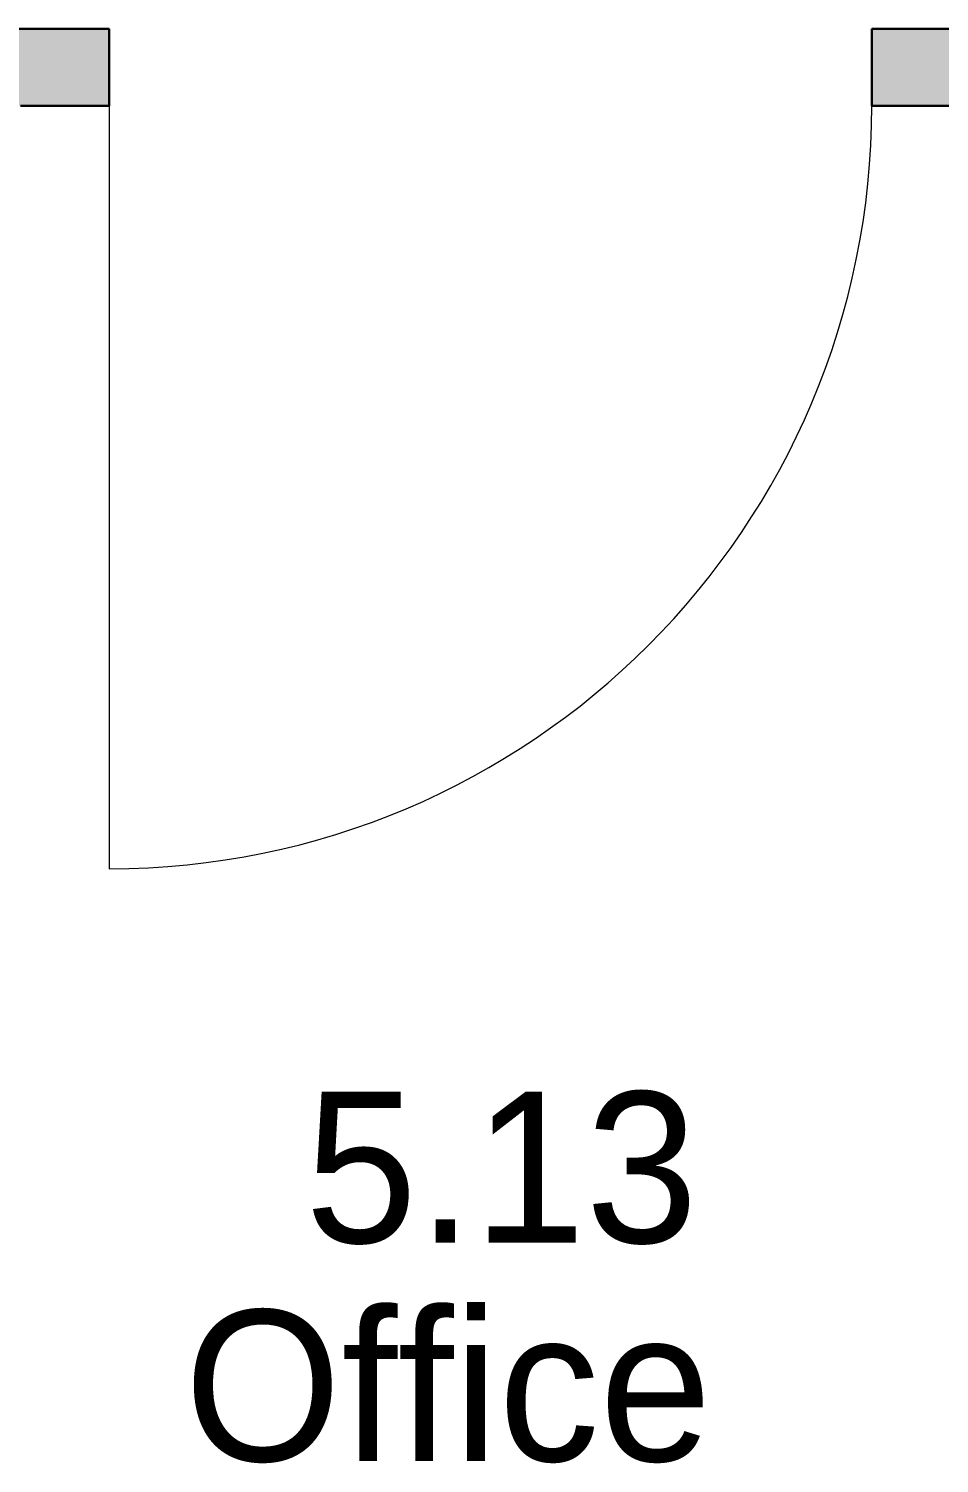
# Model space of a CAD drawing. Header units: millimetres. Extents: x 155927 to 326028, y -36033 to 97293.
# Drawn here: x 228238 to 229444, y 11709 to 13608 of the extents above; entities that cross this region are included whole.
import ezdxf

# ---------------------------------------------------------------- set-up
doc = ezdxf.new("R2010")
doc.units = ezdxf.units.MM
doc.header["$MEASUREMENT"] = 0
for name, color, linetype, lineweight in [('A-AREA-IDEN', 7, 'CONTINUOUS', 9), ('A-DOOR', 4, 'CONTINUOUS', 9), ('A-WALL-PATT', 7, 'CONTINUOUS', 9), ('I-WALL', 7, 'CONTINUOUS', 9)]:
    doc.layers.add(name, color=color, linetype=linetype, lineweight=lineweight)
doc.styles.add('Century Gothic', font='GOTHIC.TTF', dxfattribs={"height": 200})

msp = doc.modelspace()

# ---------------------------------------------------------------- hatches: boundary and pattern name
at = {"layer": 'A-WALL-PATT'}
h = msp.add_hatch(color=256, dxfattribs=at)
h.paths.add_polyline_path([(228124.8, 13505.6), (228344.3, 13505.6), (228344.3, 13607.6), (226654.3, 13607.6), (226654.3, 13505.6), (227843.5, 13505.6)], flags=0)
h.paths.add_polyline_path([(225644.3, 13505.6), (225644.3, 13607.6), (225526.8, 13607.6), (225526.8, 13505.6)], flags=0)
h.paths.add_polyline_path([(230738.8, 13505.6), (230738.8, 13607.6), (229354.3, 13607.6), (229354.3, 13505.6), (230269.8, 13505.6)], flags=0)

# ---------------------------------------------------------------- linework, layer by layer
at = {"layer": 'A-DOOR'}
msp.add_line((228344.3, 13505.6), (228344.3, 12495.6), dxfattribs=at)
msp.add_arc((228344.3, 13505.6), 1010, 270, 0, dxfattribs=at)
at = {"layer": 'I-WALL', "lineweight": 30}
for p, q in [((228344.3, 13607.6), (226654.3, 13607.6)), ((228344.3, 13505.6), (228344.3, 13607.6)), ((230738.8, 13607.6), (229354.3, 13607.6)), ((229354.3, 13607.6), (229354.3, 13505.6)), ((228226.8, 13505.6), (228344.3, 13505.6)), ((229354.3, 13505.6), (230738.8, 13505.6))]:
    msp.add_line(p, q, dxfattribs=at)

# ---------------------------------------------------------------- texts
at = {"layer": 'A-AREA-IDEN', "style": 'Century Gothic'}
for s, p in [('5.13', (228603.5, 12000.4)), ('Office', (228443.8, 11711.4))]:
    msp.add_text(s, height=200, dxfattribs=at).set_placement(p)

doc.saveas('drawing.dxf')
